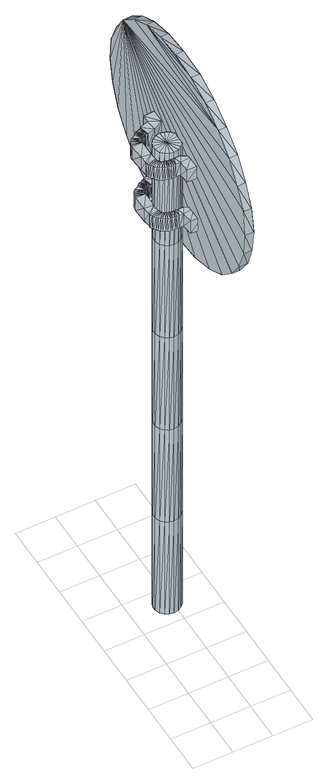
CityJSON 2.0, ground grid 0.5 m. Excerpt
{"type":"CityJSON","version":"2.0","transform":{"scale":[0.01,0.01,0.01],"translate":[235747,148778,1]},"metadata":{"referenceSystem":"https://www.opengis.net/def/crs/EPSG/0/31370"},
"CityObjects":{
"object1":{"type":"GenericCityObject","attributes":{"cluster":20,"mean_distance_to_centroid":0.0649,"new_centroid_x":235746.99,"new_centroid_y":148779.18,"mean_distance_to_camera":9.82,"H1":0,"H2":0,"Z_final":108.11,"cluster2":-1,"proj_x":235751.2,"proj_y":148783.02,"id_line":62609,"bearing_l":317.66,"distance":5.7,"orientation":"left","G_obj":137.66},"geometry":[{"type":"MultiSurface","lod":"2","boundaries":[[[0,1,2]],[[2,1,3]],[[3,1,4]],[[4,1,5]],[[5,1,6]],[[1,7,6]],[[1,8,7]],[[1,9,8]],[[1,10,9]],[[1,11,10]],[[1,12,11]],[[1,13,12]],[[1,14,13]],[[15,14,1]],[[16,15,1]],[[17,16,1]],[[18,17,1]],[[0,18,1]],[[19,20,0]],[[19,0,2]],[[21,19,2]],[[21,2,3]],[[21,3,22]],[[22,3,4]],[[22,4,23]],[[23,4,5]],[[23,5,24]],[[24,5,6]],[[24,6,25]],[[25,6,7]],[[25,7,26]],[[26,7,8]],[[26,8,27]],[[8,9,27]],[[27,9,28]],[[9,10,28]],[[10,29,28]],[[10,11,29]],[[11,30,29]],[[11,12,30]],[[30,12,31]],[[31,12,13]],[[31,13,32]],[[32,13,14]],[[32,14,33]],[[33,14,15]],[[33,15,34]],[[34,15,16]],[[34,16,35]],[[35,16,17]],[[36,35,17]],[[18,36,17]],[[20,36,18]],[[20,18,0]],[[37,38,20]],[[37,20,19]],[[39,37,19]],[[21,39,19]],[[39,21,40]],[[40,21,22]],[[40,22,41]],[[41,22,23]],[[41,23,42]],[[42,23,24]],[[42,24,43]],[[43,24,25]],[[43,25,44]],[[44,25,26]],[[26,45,44]],[[26,27,45]],[[27,46,45]],[[27,28,46]],[[28,47,46]],[[28,29,47]],[[47,29,48]],[[29,30,48]],[[48,30,49]],[[49,30,31]],[[49,31,50]],[[50,31,32]],[[50,32,51]],[[51,32,33]],[[51,33,52]],[[52,33,34]],[[52,34,53]],[[53,34,35]],[[54,53,35]],[[54,35,36]],[[38,54,36]],[[38,36,20]],[[55,56,38]],[[55,38,37]],[[57,55,37]],[[57,37,39]],[[57,39,58]],[[58,39,40]],[[58,40,59]],[[59,40,41]],[[59,41,60]],[[60,41,42]],[[60,42,61]],[[61,42,43]],[[61,43,62]],[[62,43,44]],[[44,63,62]],[[44,45,63]],[[45,64,63]],[[45,46,64]],[[46,65,64]],[[46,47,65]],[[47,66,65]],[[47,48,66]],[[66,48,67]],[[67,48,49]],[[67,49,68]],[[68,49,50]],[[68,50,69]],[[69,50,51]],[[69,51,70]],[[70,51,52]],[[70,52,71]],[[71,52,53]],[[72,71,53]],[[72,53,54]],[[56,72,54]],[[56,54,38]],[[73,74,56]],[[73,56,55]],[[75,73,55]],[[75,55,57]],[[75,57,76]],[[76,57,58]],[[76,58,77]],[[77,58,59]],[[77,59,78]],[[78,59,60]],[[78,60,79]],[[79,60,61]],[[79,61,80]],[[80,61,62]],[[62,81,80]],[[62,63,81]],[[63,82,81]],[[63,64,82]],[[64,83,82]],[[64,65,83]],[[65,84,83]],[[65,66,84]],[[84,66,85]],[[85,66,67]],[[85,67,86]],[[86,67,68]],[[86,68,87]],[[87,68,69]],[[87,69,88]],[[88,69,70]],[[88,70,89]],[[89,70,71]],[[90,89,71]],[[90,71,72]],[[74,90,72]],[[74,72,56]],[[91,92,74]],[[91,74,73]],[[93,91,73]],[[93,73,75]],[[93,75,94]],[[94,75,76]],[[94,76,95]],[[95,76,77]],[[95,77,96]],[[96,77,78]],[[96,78,97]],[[97,78,79]],[[97,79,98]],[[98,79,80]],[[80,99,98]],[[80,81,99]],[[81,100,99]],[[81,82,100]],[[82,101,100]],[[82,83,101]],[[83,102,101]],[[83,84,102]],[[102,84,103]],[[103,84,85]],[[103,85,104]],[[104,85,86]],[[104,86,105]],[[105,86,87]],[[105,87,106]],[[106,87,88]],[[106,88,107]],[[107,88,89]],[[108,107,89]],[[108,89,90]],[[92,108,90]],[[92,90,74]],[[92,91,109]],[[91,93,109]],[[93,94,109]],[[94,95,109]],[[95,96,109]],[[109,96,97]],[[109,97,98]],[[109,98,99]],[[109,99,100]],[[109,100,101]],[[109,101,102]],[[109,102,103]],[[109,103,104]],[[105,109,104]],[[106,109,105]],[[107,109,106]],[[108,109,107]],[[92,109,108]],[[110,111,112]],[[113,112,114]],[[115,112,113]],[[116,112,115]],[[117,112,116]],[[118,112,117]],[[119,112,118]],[[120,112,119]],[[121,112,120]],[[122,112,121]],[[122,123,112]],[[123,110,112]],[[111,124,112]],[[124,125,112]],[[125,126,112]],[[126,127,112]],[[127,128,112]],[[128,129,112]],[[129,130,112]],[[130,131,112]],[[112,131,132]],[[131,133,132]],[[131,134,133]],[[133,134,135]],[[133,135,136]],[[135,137,136]],[[133,136,138]],[[136,139,138]],[[136,137,139]],[[137,140,139]],[[137,135,140]],[[135,141,140]],[[135,134,141]],[[134,142,141]],[[134,131,142]],[[131,143,142]],[[131,130,143]],[[143,130,144]],[[144,130,129]],[[144,129,145]],[[145,129,128]],[[145,128,146]],[[146,127,147]],[[147,127,126]],[[147,126,148]],[[148,126,125]],[[148,125,149]],[[149,125,124]],[[150,149,124]],[[150,124,111]],[[151,150,111]],[[151,111,110]],[[152,151,110]],[[152,110,123]],[[146,128,127]],[[153,123,122]],[[154,153,122]],[[154,122,121]],[[155,154,121]],[[155,121,120]],[[156,155,120]],[[156,120,119]],[[157,156,119]],[[157,119,118]],[[157,118,158]],[[158,118,117]],[[158,117,159]],[[153,152,123]],[[159,117,116]],[[159,116,160]],[[160,116,115]],[[160,115,161]],[[161,115,113]],[[161,113,162]],[[162,113,114]],[[162,114,163]],[[163,114,112]],[[163,112,164]],[[164,112,132]],[[132,165,164]],[[132,133,165]],[[133,138,165]],[[138,139,140]],[[161,162,163]],[[160,161,163]],[[159,160,163]],[[158,159,163]],[[157,158,163]],[[156,157,163]],[[155,156,163]],[[154,155,163]],[[153,154,163]],[[153,163,152]],[[152,163,151]],[[151,163,150]],[[150,163,149]],[[149,163,148]],[[148,163,147]],[[147,163,146]],[[146,163,145]],[[145,163,144]],[[144,163,143]],[[143,163,142]],[[163,164,142]],[[142,164,165]],[[142,165,141]],[[165,140,141]],[[165,138,140]],[[166,167,168]],[[168,167,169]],[[170,168,169]],[[170,169,171]],[[170,171,172]],[[172,171,173]],[[172,173,174]],[[174,173,175]],[[174,175,176]],[[176,175,177]],[[176,177,178]],[[178,177,179]],[[178,179,180]],[[180,179,181]],[[180,181,182]],[[182,181,183]],[[182,183,184]],[[184,183,185]],[[184,185,186]],[[186,185,187]],[[186,187,188]],[[188,187,189]],[[188,189,190]],[[190,189,191]],[[192,190,191]],[[192,191,193]],[[194,192,193]],[[194,193,195]],[[196,194,195]],[[196,195,197]],[[198,196,197]],[[198,197,199]],[[200,198,199]],[[200,199,201]],[[202,200,201]],[[202,201,203]],[[204,202,203]],[[204,203,205]],[[206,204,205]],[[206,205,207]],[[208,206,207]],[[208,207,209]],[[210,208,209]],[[210,209,211]],[[212,210,211]],[[212,211,213]],[[214,212,213]],[[214,213,215]],[[216,214,215]],[[216,215,217]],[[216,217,218]],[[218,217,219]],[[218,219,220]],[[220,219,221]],[[220,221,222]],[[222,221,223]],[[222,223,224]],[[224,223,225]],[[224,225,226]],[[226,225,227]],[[226,227,228]],[[228,227,229]],[[228,229,230]],[[230,229,231]],[[230,231,232]],[[232,231,233]],[[232,233,234]],[[234,233,235]],[[234,235,236]],[[236,235,237]],[[238,236,237]],[[238,237,239]],[[238,239,240]],[[240,239,241]],[[241,242,240]],[[241,243,242]],[[242,243,244]],[[244,243,245]],[[244,245,246]],[[246,245,247]],[[246,247,248]],[[248,247,249]],[[248,249,250]],[[250,249,251]],[[250,251,252]],[[252,251,253]],[[252,253,254]],[[254,253,255]],[[254,255,256]],[[256,255,257]],[[256,257,258]],[[258,257,259]],[[258,259,260]],[[260,259,261]],[[260,261,262]],[[262,261,263]],[[262,263,264]],[[264,263,265]],[[264,265,266]],[[266,265,267]],[[267,268,266]],[[267,269,268]],[[269,270,268]],[[269,271,270]],[[271,272,270]],[[271,273,272]],[[273,274,272]],[[273,275,274]],[[275,276,274]],[[275,277,276]],[[277,278,276]],[[277,279,278]],[[279,280,278]],[[279,281,280]],[[281,282,280]],[[281,283,282]],[[283,284,282]],[[283,285,284]],[[285,286,284]],[[285,287,286]],[[287,288,286]],[[287,289,288]],[[288,289,290]],[[290,289,291]],[[290,291,292]],[[292,291,293]],[[292,293,294]],[[294,293,295]],[[294,295,296]],[[296,295,297]],[[296,297,298]],[[298,297,299]],[[298,299,300]],[[300,299,301]],[[300,301,302]],[[302,301,303]],[[302,303,304]],[[304,303,305]],[[304,305,306]],[[306,305,307]],[[306,307,308]],[[308,307,309]],[[308,309,310]],[[310,309,311]],[[311,166,310]],[[311,167,166]],[[169,167,311]],[[169,311,171]],[[171,311,309]],[[173,171,309]],[[173,309,307]],[[175,173,307]],[[175,307,305]],[[177,175,305]],[[177,305,303]],[[179,177,303]],[[179,303,301]],[[181,179,301]],[[181,301,299]],[[183,181,299]],[[183,299,297]],[[183,297,295]],[[185,183,295]],[[185,295,293]],[[187,185,293]],[[187,293,291]],[[189,187,291]],[[189,291,289]],[[189,289,287]],[[189,287,285]],[[191,189,285]],[[191,285,283]],[[193,191,283]],[[195,193,283]],[[195,283,281]],[[197,195,281]],[[199,197,281]],[[201,199,281]],[[201,281,279]],[[203,201,279]],[[205,203,279]],[[205,279,277]],[[205,277,207]],[[207,277,209]],[[209,277,275]],[[209,275,211]],[[211,275,273]],[[211,273,213]],[[213,273,271]],[[213,271,215]],[[215,271,269]],[[215,269,217]],[[217,269,219]],[[219,269,267]],[[219,267,221]],[[221,267,265]],[[221,265,223]],[[223,265,263]],[[223,263,225]],[[225,263,261]],[[225,261,227]],[[227,261,259]],[[227,259,229]],[[229,259,257]],[[229,257,255]],[[229,255,231]],[[231,255,253]],[[231,253,233]],[[233,253,251]],[[233,251,235]],[[251,249,235]],[[235,249,247]],[[235,247,237]],[[247,245,237]],[[237,245,243]],[[237,243,239]],[[239,243,241]],[[238,240,242]],[[168,310,166]],[[170,310,168]],[[170,308,310]],[[172,308,170]],[[172,306,308]],[[174,306,172]],[[174,304,306]],[[176,304,174]],[[176,302,304]],[[178,302,176]],[[178,300,302]],[[180,300,178]],[[180,298,300]],[[182,298,180]],[[182,296,298]],[[182,294,296]],[[184,294,182]],[[184,292,294]],[[186,292,184]],[[186,290,292]],[[188,290,186]],[[188,288,290]],[[188,286,288]],[[188,284,286]],[[190,284,188]],[[190,282,284]],[[192,282,190]],[[194,282,192]],[[194,280,282]],[[196,280,194]],[[198,280,196]],[[200,280,198]],[[200,278,280]],[[202,278,200]],[[204,278,202]],[[204,276,278]],[[204,206,276]],[[206,208,276]],[[208,274,276]],[[208,210,274]],[[210,272,274]],[[210,212,272]],[[212,270,272]],[[212,214,270]],[[214,268,270]],[[214,216,268]],[[216,218,268]],[[218,266,268]],[[218,220,266]],[[220,264,266]],[[220,222,264]],[[222,262,264]],[[222,224,262]],[[224,260,262]],[[224,226,260]],[[226,258,260]],[[226,228,258]],[[228,256,258]],[[228,254,256]],[[228,230,254]],[[230,252,254]],[[230,232,252]],[[232,250,252]],[[232,234,250]],[[250,234,248]],[[234,246,248]],[[234,236,246]],[[246,236,244]],[[236,242,244]],[[236,238,242]],[[312,313,314]],[[314,313,315]],[[316,314,315]],[[316,315,317]],[[316,317,318]],[[318,317,319]],[[318,319,320]],[[320,319,321]],[[320,321,322]],[[322,321,323]],[[322,323,324]],[[324,323,325]],[[324,325,326]],[[326,325,327]],[[326,327,328]],[[328,327,329]],[[328,329,330]],[[330,329,331]],[[330,331,332]],[[332,331,333]],[[332,333,334]],[[334,333,335]],[[334,335,336]],[[336,335,337]],[[338,336,337]],[[338,337,339]],[[340,338,339]],[[340,339,341]],[[342,340,341]],[[342,341,343]],[[344,342,343]],[[344,343,345]],[[346,344,345]],[[346,345,347]],[[348,346,347]],[[348,347,349]],[[350,348,349]],[[350,349,351]],[[352,350,351]],[[352,351,353]],[[354,352,353]],[[354,353,355]],[[356,354,355]],[[356,355,357]],[[358,356,357]],[[358,357,359]],[[360,358,359]],[[360,359,361]],[[362,360,361]],[[362,361,363]],[[362,363,364]],[[364,363,365]],[[364,365,366]],[[366,365,367]],[[366,367,368]],[[368,367,369]],[[368,369,370]],[[370,369,371]],[[370,371,372]],[[372,371,373]],[[372,373,374]],[[374,373,375]],[[374,375,376]],[[376,375,377]],[[376,377,378]],[[378,377,379]],[[378,379,380]],[[380,379,381]],[[380,381,382]],[[382,381,383]],[[384,382,383]],[[384,383,385]],[[384,385,386]],[[386,385,387]],[[387,388,386]],[[387,389,388]],[[388,389,390]],[[390,389,391]],[[390,391,392]],[[392,391,393]],[[392,393,394]],[[394,393,395]],[[394,395,396]],[[396,395,397]],[[396,397,398]],[[398,397,399]],[[398,399,400]],[[400,399,401]],[[400,401,402]],[[402,401,403]],[[402,403,404]],[[404,403,405]],[[404,405,406]],[[406,405,407]],[[406,407,408]],[[408,407,409]],[[408,409,410]],[[410,409,411]],[[410,411,412]],[[412,411,413]],[[413,414,412]],[[413,415,414]],[[415,416,414]],[[415,417,416]],[[417,418,416]],[[417,419,418]],[[419,420,418]],[[419,421,420]],[[421,422,420]],[[421,423,422]],[[423,424,422]],[[423,425,424]],[[425,426,424]],[[425,427,426]],[[427,428,426]],[[427,429,428]],[[429,430,428]],[[429,431,430]],[[431,432,430]],[[431,433,432]],[[433,434,432]],[[433,435,434]],[[434,435,436]],[[436,435,437]],[[436,437,438]],[[438,437,439]],[[438,439,440]],[[440,439,441]],[[440,441,442]],[[442,441,443]],[[442,443,444]],[[444,443,445]],[[444,445,446]],[[446,445,447]],[[446,447,448]],[[448,447,449]],[[448,449,450]],[[450,449,451]],[[450,451,452]],[[452,451,453]],[[452,453,454]],[[454,453,455]],[[454,455,456]],[[456,455,457]],[[457,312,456]],[[457,313,312]],[[315,313,457]],[[315,457,317]],[[317,457,455]],[[319,317,455]],[[319,455,453]],[[321,319,453]],[[321,453,451]],[[323,321,451]],[[323,451,449]],[[325,323,449]],[[325,449,447]],[[327,325,447]],[[327,447,445]],[[329,327,445]],[[329,445,443]],[[329,443,441]],[[331,329,441]],[[331,441,439]],[[333,331,439]],[[333,439,437]],[[335,333,437]],[[335,437,435]],[[335,435,433]],[[335,433,431]],[[337,335,431]],[[337,431,429]],[[339,337,429]],[[341,339,429]],[[341,429,427]],[[343,341,427]],[[345,343,427]],[[347,345,427]],[[347,427,425]],[[349,347,425]],[[351,349,425]],[[351,425,423]],[[351,423,353]],[[353,423,355]],[[355,423,421]],[[355,421,357]],[[357,421,419]],[[357,419,359]],[[359,419,417]],[[359,417,361]],[[361,417,415]],[[361,415,363]],[[363,415,365]],[[365,415,413]],[[365,413,367]],[[367,413,411]],[[367,411,369]],[[369,411,409]],[[369,409,371]],[[371,409,407]],[[371,407,373]],[[373,407,405]],[[373,405,375]],[[375,405,403]],[[375,403,401]],[[375,401,377]],[[377,401,399]],[[377,399,379]],[[379,399,397]],[[379,397,381]],[[397,395,381]],[[381,395,393]],[[381,393,383]],[[393,391,383]],[[383,391,389]],[[383,389,385]],[[385,389,387]],[[384,386,388]],[[314,456,312]],[[316,456,314]],[[316,454,456]],[[318,454,316]],[[318,452,454]],[[320,452,318]],[[320,450,452]],[[322,450,320]],[[322,448,450]],[[324,448,322]],[[324,446,448]],[[326,446,324]],[[326,444,446]],[[328,444,326]],[[328,442,444]],[[328,440,442]],[[330,440,328]],[[330,438,440]],[[332,438,330]],[[332,436,438]],[[334,436,332]],[[334,434,436]],[[334,432,434]],[[334,430,432]],[[336,430,334]],[[336,428,430]],[[338,428,336]],[[340,428,338]],[[340,426,428]],[[342,426,340]],[[344,426,342]],[[346,426,344]],[[346,424,426]],[[348,424,346]],[[350,424,348]],[[350,422,424]],[[350,352,422]],[[352,354,422]],[[354,420,422]],[[354,356,420]],[[356,418,420]],[[356,358,418]],[[358,416,418]],[[358,360,416]],[[360,414,416]],[[360,362,414]],[[362,364,414]],[[364,412,414]],[[364,366,412]],[[366,410,412]],[[366,368,410]],[[368,408,410]],[[368,370,408]],[[370,406,408]],[[370,372,406]],[[372,404,406]],[[372,374,404]],[[374,402,404]],[[374,400,402]],[[374,376,400]],[[376,398,400]],[[376,378,398]],[[378,396,398]],[[378,380,396]],[[396,380,394]],[[380,392,394]],[[380,382,392]],[[392,382,390]],[[382,388,390]],[[382,384,388]]]}]}
},
"vertices":[
[44,195,1],[44,179,1],[39,194,1],[34,191,1],[30,187,1],[28,182,1],[28,176,1],[30,170,1],[34,166,1],[39,163,1],[44,162,1],[50,163,1],[55,166,1],[59,170,1],[61,176,1],[61,182,1],[59,187,1],[55,191,1],[50,194,1],[39,194,150],[44,195,150],[34,191,150],[30,187,150],[28,182,150],[28,176,150],[30,170,150],[34,166,150],[39,163,150],[44,162,150],[50,163,150],[55,166,150],[59,170,150],[61,176,150],[61,182,150],[59,187,150],[55,191,150],[50,194,150],[39,194,299],[44,195,299],[34,191,299],[30,187,299],[28,182,299],[28,176,299],[30,170,299],[34,166,299],[39,163,299],[44,162,299],[50,163,299],[55,166,299],[59,170,299],[61,176,299],[61,182,299],[59,187,299],[55,191,299],[50,194,299],[39,194,448],[44,195,448],[34,191,448],[30,187,448],[28,182,448],[28,176,448],[30,170,448],[34,166,448],[39,163,448],[44,162,448],[50,163,448],[55,166,448],[59,170,448],[61,176,448],[61,182,448],[59,187,448],[55,191,448],[50,194,448],[39,194,597],[44,195,597],[34,191,597],[30,187,597],[28,182,597],[28,176,597],[30,170,597],[34,166,597],[39,163,597],[44,162,597],[50,163,597],[55,166,597],[59,170,597],[61,176,597],[61,182,597],[59,187,597],[55,191,597],[50,194,597],[39,194,746],[44,195,746],[34,191,746],[30,187,746],[28,182,746],[28,176,746],[30,170,746],[34,166,746],[39,163,746],[44,162,746],[50,163,746],[55,166,746],[59,170,746],[61,176,746],[61,182,746],[59,187,746],[55,191,746],[50,194,746],[44,179,746],[62,115,593],[62,87,610],[57,300,822],[58,329,763],[58,317,794],[59,333,728],[60,329,694],[60,317,662],[61,300,634],[61,276,610],[62,248,593],[62,216,581],[62,182,577],[62,147,581],[62,64,634],[61,46,662],[61,35,694],[60,31,728],[60,35,763],[59,46,794],[58,64,822],[58,87,846],[57,276,846],[57,248,864],[57,115,864],[57,147,875],[57,216,875],[57,182,879],[67,216,875],[67,182,879],[68,147,875],[68,115,864],[68,87,846],[69,64,823],[69,46,795],[70,35,763],[71,31,728],[71,35,694],[72,46,662],[72,64,634],[72,87,611],[73,115,593],[73,147,581],[73,182,577],[72,216,581],[72,248,593],[72,276,611],[71,300,634],[71,317,662],[70,329,694],[69,333,728],[69,329,763],[68,317,795],[68,300,823],[68,276,846],[67,248,864],[66,234,652],[66,234,632],[49,233,652],[49,233,632],[49,224,652],[49,224,632],[38,220,652],[38,220,632],[37,219,652],[37,219,632],[35,218,652],[35,218,632],[33,217,652],[33,217,632],[31,217,652],[31,217,632],[30,216,652],[30,216,632],[28,215,652],[28,215,632],[27,213,652],[27,213,632],[22,210,652],[22,210,632],[20,209,652],[20,209,632],[19,207,652],[19,207,632],[18,206,652],[18,206,632],[17,204,652],[17,204,632],[17,202,652],[17,202,632],[17,201,652],[17,201,632],[16,199,652],[16,199,632],[17,181,652],[17,181,632],[18,172,652],[18,172,632],[18,169,652],[18,169,632],[19,167,652],[19,167,632],[20,165,652],[20,165,632],[22,163,652],[22,163,632],[23,161,652],[23,161,632],[25,159,652],[25,159,632],[27,158,652],[27,158,632],[30,156,652],[30,156,632],[32,155,652],[32,155,632],[35,154,652],[35,154,632],[37,154,652],[37,154,632],[40,153,652],[40,153,632],[42,153,652],[42,153,632],[45,153,652],[45,153,632],[51,153,652],[51,153,632],[52,140,652],[52,140,632],[66,139,652],[66,139,632],[66,155,652],[66,155,632],[56,162,652],[56,162,632],[48,162,652],[48,162,632],[46,162,652],[46,162,632],[44,162,652],[44,162,632],[43,162,652],[43,162,632],[41,162,652],[41,162,632],[39,162,652],[39,162,632],[38,163,652],[38,163,632],[36,163,652],[36,163,632],[35,164,652],[35,164,632],[33,164,652],[33,164,632],[32,165,652],[32,165,632],[31,167,652],[31,167,632],[30,168,652],[30,168,632],[30,169,652],[30,169,632],[30,171,652],[30,171,632],[29,180,652],[29,180,632],[29,199,652],[29,199,632],[29,200,652],[29,200,632],[29,201,652],[29,201,632],[30,202,652],[30,202,632],[30,203,652],[30,203,632],[31,204,652],[31,204,632],[32,205,652],[32,205,632],[33,205,652],[33,205,632],[34,206,652],[34,206,632],[35,206,652],[35,206,632],[36,207,652],[36,207,632],[37,207,652],[37,207,632],[38,208,652],[38,208,632],[40,208,652],[40,208,632],[41,208,652],[41,208,632],[51,210,652],[51,210,632],[63,217,652],[63,217,632],[62,234,737],[62,234,717],[45,233,737],[45,233,717],[45,224,737],[45,224,717],[34,220,737],[34,220,717],[33,219,737],[33,219,717],[31,218,737],[31,218,717],[29,217,737],[29,217,717],[27,217,737],[27,217,717],[26,216,737],[26,216,717],[24,215,737],[24,215,717],[23,213,737],[23,213,717],[18,210,737],[18,210,717],[16,209,737],[16,209,717],[15,207,737],[15,207,717],[14,206,737],[14,206,717],[13,204,737],[13,204,717],[13,202,737],[13,202,717],[12,201,737],[12,201,717],[12,199,737],[12,199,717],[13,181,737],[13,181,717],[14,172,737],[14,172,717],[14,169,737],[14,169,717],[15,167,737],[15,167,717],[16,165,737],[16,165,717],[18,163,737],[18,163,717],[19,161,737],[19,161,717],[21,159,737],[21,159,717],[23,158,737],[23,158,717],[26,156,737],[26,156,717],[28,155,737],[28,155,717],[31,154,737],[31,154,717],[33,154,737],[33,154,717],[36,153,737],[36,153,717],[38,153,737],[38,153,717],[41,153,737],[41,153,717],[47,153,737],[47,153,717],[48,140,737],[48,140,717],[62,139,737],[62,139,717],[62,155,737],[62,155,717],[52,162,737],[52,162,717],[44,162,737],[44,162,717],[42,162,737],[42,162,717],[40,162,737],[40,162,717],[39,162,737],[39,162,717],[37,162,737],[37,162,717],[35,162,737],[35,162,717],[34,163,737],[34,163,717],[32,163,737],[32,163,717],[31,164,737],[31,164,717],[29,164,737],[29,164,717],[28,165,737],[28,165,717],[27,167,737],[27,167,717],[26,168,737],[26,168,717],[26,169,737],[26,169,717],[26,171,737],[26,171,717],[25,180,737],[25,180,717],[25,199,737],[25,199,717],[25,200,737],[25,200,717],[25,201,737],[25,201,717],[26,202,737],[26,202,717],[26,203,737],[26,203,717],[27,204,737],[27,204,717],[28,205,737],[28,205,717],[29,205,737],[29,205,717],[30,206,737],[30,206,717],[31,206,737],[31,206,717],[32,207,737],[32,207,717],[33,207,737],[33,207,717],[34,208,737],[34,208,717],[36,208,737],[36,208,717],[37,208,737],[37,208,717],[47,210,737],[47,210,717],[59,217,737],[59,217,717]
]}
